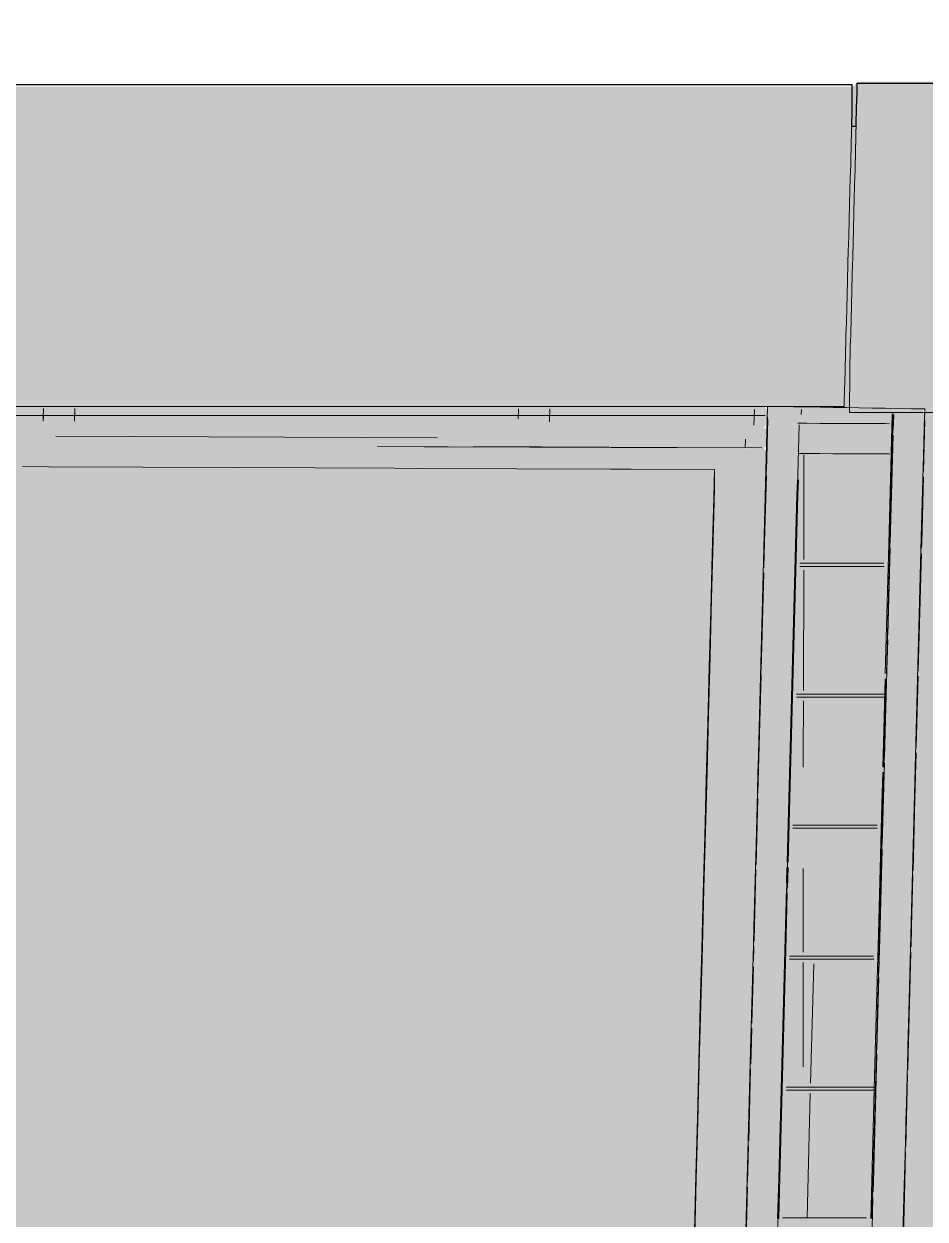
# Model space of a CAD drawing. Header units: millimetres. Extents: x 0 to 84100, y 0 to 59400.
# Drawn here: x 38036 to 39757, y 36962 to 39243 of the extents above; entities that cross this region are included whole.
import ezdxf

# ---------------------------------------------------------------- set-up
doc = ezdxf.new("R2010")
doc.units = ezdxf.units.MM
for name, color, linetype, lineweight in [('09_立面の外形', 7, 'Continuous', 30), ('10_見えがかり', 7, 'Continuous', 13), ('12_見えがかり（ガラス）', 5, 'Continuous', 9)]:
    doc.layers.add(name, color=color, linetype=linetype, lineweight=lineweight)

msp = doc.modelspace()

# ---------------------------------------------------------------- hatches: boundary and pattern name
at = {"layer": '10_見えがかり', "true_color": 0xe9dcc4}
msp.add_hatch(color=8, dxfattribs=at).paths.add_polyline_path([(18529.3, 39233.1), (18769.3, 39233.1), (18779.3, 39223.1), (19079.3, 39223.1), (19089.3, 39213.1), (19539.3, 39213.1), (19549.3, 39203.1), (20009.3, 39203.1), (20019.3, 39193.1), (20469.3, 39193.1), (20479.3, 39183.1), (20929.3, 39183.1), (20939.3, 39173.1), (21399.3, 39173.1), (21409.3, 39163.1), (22329.3, 39163.1), (22339.3, 39153.1), (23159.3, 39153.1), (23169.3, 39143.1), (23999.3, 39143.1), (24009.3, 39133.1), (25209.3, 39133.1), (25219.3, 39123.1), (39619.3, 39123.1), (39629.3, 39133.1), (48939.3, 39133.1), (48944.3, 39128.1), (48944.3, 39048.1), (48954.3, 39038.1), (48954.3, 38988.1), (48964.3, 38978.1), (48964.3, 38898.1), (48974.3, 38888.1), (48974.3, 38838.1), (48984.3, 38828.1), (48984.3, 38738.1), (48994.3, 38728.1), (48994.3, 38678.1), (49004.3, 38668.1), (49004.3, 38588.1), (49014.3, 38578.1), (49014.3, 38478.1), (49009.3, 38473.1), (48559.3, 38473.1), (48389.3, 38473.1), (48379.3, 38483.1), (45689.3, 38483.1), (45679.3, 38493.1), (42659.3, 38493.1), (42649.3, 38503.1), (39759.3, 38503.1), (39749.3, 38513.1), (39609.3, 38513.1), (36719.3, 38513.1), (36709.3, 38523.1), (36569.3, 38523.1), (33679.3, 38523.1), (33669.3, 38533.1), (33629.3, 38533.1), (33619.3, 38543.1), (33539.3, 38543.1), (30649.3, 38543.1), (30639.3, 38543.1), (30644.3, 38548.1), (30639.3, 38553.1), (30499.3, 38553.1), (30379.3, 38553.1), (30369.3, 38563.1), (30349.3, 38563.1), (30339.3, 38553.1), (27609.3, 38553.1), (27584.3, 38553.1), (27584.3, 38568.1), (27579.3, 38573.1), (27469.3, 38573.1), (27459.3, 38563.1), (27309.3, 38563.1), (27299.3, 38553.1), (25959.3, 38553.1), (25959.3, 38553.1), (25949.3, 38543.1), (25849.3, 38543.1), (25849.3, 38543.1), (25839.3, 38533.1), (25579.3, 38533.1), (25579.3, 38533.1), (25569.3, 38523.1), (25299.3, 38523.1), (25299.3, 38523.1), (25289.3, 38513.1), (25029.3, 38513.1), (25029.3, 38513.1), (25019.3, 38503.1), (24749.3, 38503.1), (24749.3, 38503.1), (24739.3, 38493.1), (24479.3, 38493.1), (24419.3, 38493.1), (24409.3, 38483.1), (24279.3, 38483.1), (24279.3, 38483.1), (24269.3, 38473.1), (24099.3, 38473.1), (24099.3, 38473.1), (24089.3, 38463.1), (23929.3, 38463.1), (23929.3, 38463.1), (23919.3, 38453.1), (23749.3, 38453.1), (23749.3, 38453.1), (23739.3, 38443.1), (23569.3, 38443.1), (23569.3, 38443.1), (23559.3, 38433.1), (23399.3, 38433.1), (23399.3, 38433.1), (23389.3, 38423.1), (23219.3, 38423.1), (23219.3, 38423.1), (23209.3, 38413.1), (23049.3, 38413.1), (23049.3, 38413.1), (23039.3, 38403.1), (22869.3, 38403.1), (22869.3, 38403.1), (22859.3, 38393.1), (22689.3, 38393.1), (22689.3, 38393.1), (22679.3, 38383.1), (22519.3, 38383.1), (22519.3, 38383.1), (22509.3, 38373.1), (22339.3, 38373.1), (22339.3, 38373.1), (22329.3, 38363.1), (22159.3, 38363.1), (22159.3, 38363.1), (22149.3, 38353.1), (21989.3, 38353.1), (21989.3, 38353.1), (21979.3, 38343.1), (21809.3, 38343.1), (21809.3, 38343.1), (21799.3, 38333.1), (21629.3, 38333.1), (21629.3, 38333.1), (21619.3, 38323.1), (21459.3, 38323.1), (21459.3, 38323.1), (21449.3, 38313.1), (21329.3, 38313.1), (21329.3, 38313.1), (21319.3, 38303.1), (21229.3, 38303.1), (21229.3, 38303.1), (21219.3, 38293.1), (21139.3, 38293.1), (21139.3, 38293.1), (21129.3, 38283.1), (21039.3, 38283.1), (21039.3, 38283.1), (21029.3, 38273.1), (20949.3, 38273.1), (20949.3, 38273.1), (20939.3, 38263.1), (20849.3, 38263.1), (20849.3, 38263.1), (20839.3, 38253.1), (20759.3, 38253.1), (20759.3, 38253.1), (20749.3, 38243.1), (20659.3, 38243.1), (20659.3, 38243.1), (20649.3, 38233.1), (20569.3, 38233.1), (20569.3, 38233.1), (20564.9, 38228.7), (20564.3, 38228.1), (20562.7, 38226.5), (20559.3, 38223.1), (20469.3, 38223.1), (20459.3, 38213.1), (20379.3, 38213.1), (20369.3, 38203.1), (20279.3, 38203.1), (20269.3, 38193.1), (20189.3, 38193.1), (20179.3, 38183.1), (20089.3, 38183.1), (20079.3, 38173.1), (19999.3, 38173.1), (19989.3, 38163.1), (19899.3, 38163.1), (19889.3, 38153.1), (19809.3, 38153.1), (19799.3, 38143.1), (19709.3, 38143.1), (19699.3, 38133.1), (19609.3, 38133.1), (19599.3, 38123.1), (19519.3, 38123.1), (19509.3, 38113.1), (19419.3, 38113.1), (19409.3, 38103.1), (19329.3, 38103.1), (19319.3, 38093.1), (19229.3, 38093.1), (19219.3, 38083.1), (19139.3, 38083.1), (19129.3, 38073.1), (19039.3, 38073.1), (19029.3, 38063.1), (18949.3, 38063.1), (18939.3, 38053.1), (18829.3, 38053.1), (18819.3, 38043.1), (18769.3, 38043.1), (18759.3, 38033.1), (18709.3, 38033.1), (18699.3, 38023.1), (18639.3, 38023.1), (18634.3, 38018.1), (18629.3, 38013.1), (18619.3, 38013.1), (18579.3, 38013.1), (18574.3, 38008.1), (18569.3, 38003.1), (18559.3, 38003.1), (18519.3, 38003.1), (18514.3, 37998.1), (18509.3, 37993.1), (18499.3, 37993.1), (18459.3, 37993.1), (18454.3, 37988.1), (18449.3, 37983.1), (18429.3, 37983.1), (18399.3, 37983.1), (18394.3, 37978.1), (18389.3, 37973.1), (18369.3, 37973.1), (18339.3, 37973.1), (18334.3, 37968.1), (18329.3, 37963.1), (18309.3, 37963.1), (18279.3, 37963.1), (18274.3, 37958.1), (18269.3, 37953.1), (18259.3, 37953.1), (18209.3, 37953.1), (18199.3, 37943.1), (18149.3, 37943.1), (18139.3, 37933.1), (18099.3, 37933.1), (18094.3, 37938.1), (18094.3, 37958.1), (18104.3, 37968.1), (18104.3, 38058.1), (18114.3, 38068.1), (18114.3, 38118.1), (18124.3, 38128.1), (18124.3, 38168.1), (18134.3, 38178.1), (18134.3, 38218.1), (18144.3, 38228.1), (18144.3, 38268.1), (18154.3, 38278.1), (18154.3, 38328.1), (18164.3, 38338.1), (18164.3, 38388.1), (18174.3, 38398.1), (18174.3, 38458.1), (18184.3, 38468.1), (18184.3, 38518.1), (18194.3, 38528.1), (18194.3, 38568.1), (18204.3, 38578.1), (18204.3, 38618.1), (18214.3, 38628.1), (18214.3, 38668.1), (18224.3, 38678.1), (18224.3, 38718.1), (18234.3, 38728.1), (18234.3, 38778.1), (18244.3, 38788.1), (18244.3, 38848.1), (18254.3, 38858.1), (18254.3, 38918.1), (18264.3, 38928.1), (18264.3, 38968.1), (18274.3, 38978.1), (18274.3, 39018.1), (18284.3, 39028.1), (18284.3, 39068.1), (18294.3, 39078.1), (18294.3, 39118.1), (18304.3, 39128.1), (18304.3, 39178.1), (18314.3, 39188.1), (18314.3, 39238.1), (18319.3, 39243.1), (18519.3, 39243.1)])
at = {"layer": '10_見えがかり', "true_color": 0xbdbdbd}
for points in [[(38379.3, 38483.1), (38389.3, 38473.1), (39159.3, 38473.1), (39449.3, 38473.1), (39454.3, 38468.1), (39454.3, 38438.1), (39449.3, 38433.1), (39419.3, 38433.1), (39414.3, 38438.1), (39414.3, 38448.1), (39409.3, 38453.1), (37679.3, 38453.1), (37669.3, 38463.1), (36769.3, 38463.1), (36749.3, 38443.1), (36719.3, 38443.1), (36714.3, 38448.1), (36714.3, 38478.1), (36719.3, 38483.1), (36859.3, 38483.1)], [(37679.3, 38453.1), (39409.3, 38453.1), (39414.3, 38448.1), (39414.3, 38438.1), (39409.3, 38433.1), (38299.3, 38433.1), (38289.3, 38443.1), (36759.3, 38443.1), (36754.3, 38448.1), (36769.3, 38463.1), (37669.3, 38463.1)], [(42489.3, 38463.1), (42494.3, 38458.1), (42494.3, 38428.1), (42489.3, 38423.1), (42459.3, 38423.1), (42449.3, 38433.1), (42399.3, 38433.1), (42389.3, 38443.1), (39879.3, 38443.1), (39869.3, 38453.1), (39799.3, 38453.1), (39794.3, 38448.1), (39794.3, 38438.1), (39789.3, 38433.1), (39759.3, 38433.1), (39754.3, 38438.1), (39754.3, 38468.1), (39759.3, 38473.1), (40839.3, 38473.1), (40849.3, 38463.1), (41769.3, 38463.1)], [(38299.3, 38433.1), (39449.3, 38433.1), (39454.3, 38428.1), (39454.3, 38238.1), (39444.3, 38228.1), (39444.3, 38188.1), (39444.3, 37868.1), (39434.3, 37858.1), (39434.3, 37818.1), (39434.3, 37488.1), (39424.3, 37478.1), (39424.3, 37438.1), (39424.3, 37108.1), (39414.3, 37098.1), (39414.3, 37058.1), (39414.3, 36728.1), (39404.3, 36718.1), (39404.3, 36678.1), (39404.3, 36348.1), (39394.3, 36338.1), (39394.3, 36308.1), (39394.3, 35968.1), (39384.3, 35958.1), (39384.3, 35928.1), (39384.3, 35598.1), (39374.3, 35588.1), (39374.3, 35558.1), (39379.3, 35553.1), (39384.3, 35553.1), (39384.3, 35548.1), (39374.3, 35538.1), (39374.3, 35498.1), (39379.3, 35493.1), (39429.3, 35493.1), (39434.3, 35488.1), (39434.3, 35448.1), (39429.3, 35443.1), (39279.3, 35443.1), (39274.3, 35448.1), (39274.3, 35528.1), (39284.3, 35538.1), (39284.3, 35898.1), (39294.3, 35908.1), (39294.3, 36278.1), (39304.3, 36288.1), (39304.3, 36658.1), (39314.3, 36668.1), (39314.3, 37038.1), (39324.3, 37048.1), (39324.3, 37408.1), (39334.3, 37418.1), (39334.3, 37788.1), (39344.3, 37798.1), (39344.3, 38168.1), (39354.3, 38178.1), (39354.3, 38388.1), (39349.3, 38393.1), (38059.3, 38393.1), (38049.3, 38403.1), (36819.3, 38403.1), (36814.3, 38398.1), (36814.3, 38368.1), (36804.3, 38358.1), (36804.3, 38248.1), (36794.3, 38238.1), (36794.3, 38118.1), (36784.3, 38108.1), (36784.3, 37998.1), (36774.3, 37988.1), (36774.3, 37878.1), (36764.3, 37868.1), (36764.3, 37748.1), (36754.3, 37738.1), (36754.3, 37628.1), (36744.3, 37618.1), (36744.3, 37508.1), (36734.3, 37498.1), (36734.3, 37388.1), (36724.3, 37378.1), (36724.3, 37258.1), (36714.3, 37248.1), (36714.3, 37138.1), (36704.3, 37128.1), (36704.3, 37018.1), (36694.3, 37008.1), (36694.3, 36888.1), (36684.3, 36878.1), (36684.3, 36768.1), (36674.3, 36758.1), (36674.3, 36648.1), (36664.3, 36638.1), (36664.3, 36518.1), (36654.3, 36508.1), (36654.3, 36398.1), (36644.3, 36388.1), (36644.3, 36278.1), (36634.3, 36268.1), (36634.3, 36148.1), (36624.3, 36138.1), (36624.3, 36028.1), (36614.3, 36018.1), (36614.3, 35908.1), (36604.3, 35898.1), (36604.3, 35788.1), (36594.3, 35778.1), (36594.3, 35658.1), (36584.3, 35648.1), (36584.3, 35538.1), (36574.3, 35528.1), (36574.3, 35438.1), (36569.3, 35433.1), (36419.3, 35433.1), (36414.3, 35438.1), (36414.3, 35458.1), (36424.3, 35468.1), (36424.3, 35488.1), (36429.3, 35493.1), (36469.3, 35493.1), (36474.3, 35498.1), (36474.3, 35528.1), (36484.3, 35538.1), (36484.3, 35598.1), (36484.3, 35658.1), (36494.3, 35668.1), (36494.3, 35728.1), (36494.3, 35778.1), (36504.3, 35788.1), (36504.3, 35848.1), (36504.3, 35898.1), (36514.3, 35908.1), (36514.3, 35968.1), (36514.3, 36018.1), (36524.3, 36028.1), (36524.3, 36098.1), (36524.3, 36148.1), (36534.3, 36158.1), (36534.3, 36218.1), (36534.3, 36268.1), (36544.3, 36278.1), (36544.3, 36338.1), (36544.3, 36388.1), (36554.3, 36398.1), (36554.3, 36458.1), (36554.3, 36518.1), (36564.3, 36528.1), (36564.3, 36588.1), (36564.3, 36638.1), (36574.3, 36648.1), (36574.3, 36708.1), (36574.3, 36758.1), (36584.3, 36768.1), (36584.3, 36828.1), (36584.3, 36878.1), (36594.3, 36888.1), (36594.3, 36958.1), (36594.3, 37008.1), (36604.3, 37018.1), (36604.3, 37078.1), (36604.3, 37128.1), (36614.3, 37138.1), (36614.3, 37198.1), (36614.3, 37248.1), (36624.3, 37258.1), (36624.3, 37328.1), (36624.3, 37378.1), (36634.3, 37388.1), (36634.3, 37448.1), (36634.3, 37498.1), (36644.3, 37508.1), (36644.3, 37568.1), (36644.3, 37618.1), (36654.3, 37628.1), (36654.3, 37688.1), (36654.3, 37748.1), (36664.3, 37758.1), (36664.3, 37818.1), (36664.3, 37868.1), (36674.3, 37878.1), (36674.3, 37938.1), (36674.3, 37988.1), (36684.3, 37998.1), (36684.3, 38058.1), (36684.3, 38108.1), (36694.3, 38118.1), (36694.3, 38188.1), (36694.3, 38238.1), (36704.3, 38248.1), (36704.3, 38308.1), (36704.3, 38358.1), (36714.3, 38368.1), (36714.3, 38428.1), (36714.3, 38438.1), (36719.3, 38443.1), (38289.3, 38443.1)], [(40539.3, 38423.1), (42489.3, 38423.1), (42494.3, 38418.1), (42494.3, 38388.1), (42494.3, 38328.1), (42504.3, 38318.1), (42504.3, 37998.1), (42504.3, 37938.1), (42514.3, 37928.1), (42514.3, 37608.1), (42514.3, 37548.1), (42524.3, 37538.1), (42524.3, 37218.1), (42524.3, 37158.1), (42534.3, 37148.1), (42534.3, 36828.1), (42534.3, 36768.1), (42544.3, 36758.1), (42544.3, 36438.1), (42544.3, 36378.1), (42554.3, 36368.1), (42554.3, 36048.1), (42554.3, 35988.1), (42564.3, 35978.1), (42564.3, 35658.1), (42564.3, 35608.1), (42574.3, 35598.1), (42574.3, 35558.1), (42574.3, 35498.1), (42579.3, 35493.1), (42619.3, 35493.1), (42624.3, 35488.1), (42624.3, 35448.1), (42619.3, 35443.1), (42479.3, 35443.1), (42474.3, 35448.1), (42474.3, 35598.1), (42464.3, 35608.1), (42464.3, 35988.1), (42454.3, 35998.1), (42454.3, 36378.1), (42444.3, 36388.1), (42444.3, 36758.1), (42434.3, 36768.1), (42434.3, 37148.1), (42424.3, 37158.1), (42424.3, 37538.1), (42414.3, 37548.1), (42414.3, 37928.1), (42404.3, 37938.1), (42404.3, 38318.1), (42394.3, 38328.1), (42394.3, 38378.1), (42389.3, 38383.1), (40229.3, 38383.1), (40219.3, 38393.1), (39859.3, 38393.1), (39854.3, 38388.1), (39854.3, 38168.1), (39844.3, 38158.1), (39844.3, 37798.1), (39834.3, 37788.1), (39834.3, 37418.1), (39824.3, 37408.1), (39824.3, 37038.1), (39814.3, 37028.1), (39814.3, 36658.1), (39804.3, 36648.1), (39804.3, 36278.1), (39794.3, 36268.1), (39794.3, 35898.1), (39784.3, 35888.1), (39784.3, 35518.1), (39774.3, 35508.1), (39774.3, 35438.1), (39769.3, 35433.1), (39629.3, 35433.1), (39624.3, 35438.1), (39624.3, 35488.1), (39629.3, 35493.1), (39669.3, 35493.1), (39674.3, 35498.1), (39674.3, 35518.1), (39684.3, 35528.1), (39684.3, 35588.1), (39684.3, 35888.1), (39694.3, 35898.1), (39694.3, 35968.1), (39694.3, 36268.1), (39704.3, 36278.1), (39704.3, 36338.1), (39704.3, 36648.1), (39714.3, 36658.1), (39714.3, 36718.1), (39714.3, 37028.1), (39724.3, 37038.1), (39724.3, 37098.1), (39724.3, 37408.1), (39734.3, 37418.1), (39734.3, 37478.1), (39734.3, 37788.1), (39744.3, 37798.1), (39744.3, 37858.1), (39744.3, 38158.1), (39754.3, 38168.1), (39754.3, 38228.1), (39754.3, 38428.1), (39759.3, 38433.1), (40529.3, 38433.1)], [(38059.3, 38393.1), (39349.3, 38393.1), (39354.3, 38388.1), (39354.3, 38178.1), (39344.3, 38168.1), (39344.3, 37798.1), (39334.3, 37788.1), (39334.3, 37418.1), (39324.3, 37408.1), (39324.3, 37048.1), (39314.3, 37038.1), (39314.3, 36668.1), (39304.3, 36658.1), (39304.3, 36288.1), (39294.3, 36278.1), (39294.3, 35908.1), (39284.3, 35898.1), (39284.3, 35538.1), (39274.3, 35528.1), (39274.3, 35448.1), (39279.3, 35443.1), (39429.3, 35443.1), (39434.3, 35438.1), (39434.3, 35378.1), (39424.3, 35368.1), (39424.3, 35308.1), (39419.3, 35303.1), (36409.3, 35303.1), (36404.3, 35308.1), (36404.3, 35328.1), (36414.3, 35338.1), (36414.3, 35428.1), (36419.3, 35433.1), (36569.3, 35433.1), (36574.3, 35438.1), (36574.3, 35528.1), (36584.3, 35538.1), (36584.3, 35648.1), (36594.3, 35658.1), (36594.3, 35778.1), (36604.3, 35788.1), (36604.3, 35898.1), (36614.3, 35908.1), (36614.3, 36018.1), (36624.3, 36028.1), (36624.3, 36138.1), (36634.3, 36148.1), (36634.3, 36268.1), (36644.3, 36278.1), (36644.3, 36388.1), (36654.3, 36398.1), (36654.3, 36508.1), (36664.3, 36518.1), (36664.3, 36638.1), (36674.3, 36648.1), (36674.3, 36758.1), (36684.3, 36768.1), (36684.3, 36878.1), (36694.3, 36888.1), (36694.3, 37008.1), (36704.3, 37018.1), (36704.3, 37128.1), (36714.3, 37138.1), (36714.3, 37248.1), (36724.3, 37258.1), (36724.3, 37378.1), (36734.3, 37388.1), (36734.3, 37498.1), (36744.3, 37508.1), (36744.3, 37618.1), (36754.3, 37628.1), (36754.3, 37738.1), (36764.3, 37748.1), (36764.3, 37868.1), (36774.3, 37878.1), (36774.3, 37988.1), (36784.3, 37998.1), (36784.3, 38108.1), (36794.3, 38118.1), (36794.3, 38238.1), (36804.3, 38248.1), (36804.3, 38358.1), (36814.3, 38368.1), (36814.3, 38398.1), (36819.3, 38403.1), (38049.3, 38403.1)], [(39754.3, 38168.1), (39744.3, 38158.1), (39744.3, 38218.1), (39754.3, 38228.1)], [(39744.3, 37798.1), (39734.3, 37788.1), (39734.3, 37848.1), (39744.3, 37858.1)], [(39734.3, 37418.1), (39724.3, 37408.1), (39724.3, 37468.1), (39734.3, 37478.1)], [(39724.3, 37038.1), (39714.3, 37028.1), (39714.3, 37088.1), (39724.3, 37098.1)]]:
    msp.add_hatch(color=8, dxfattribs=at).paths.add_polyline_path(points)
at = {"layer": '12_見えがかり（ガラス）', "true_color": 0xdce9f2}
for points in [[(39449.3, 38513.1), (39454.3, 38508.1), (39454.3, 38478.1), (39449.3, 38473.1), (38389.3, 38473.1), (38379.3, 38483.1), (36719.3, 38483.1), (36714.3, 38488.1), (36714.3, 38508.1), (36719.3, 38513.1)], [(39749.3, 38513.1), (39754.3, 38508.1), (39754.3, 38228.1), (39744.3, 38218.1), (39744.3, 37858.1), (39734.3, 37848.1), (39734.3, 37478.1), (39724.3, 37468.1), (39724.3, 37098.1), (39714.3, 37088.1), (39714.3, 36718.1), (39704.3, 36708.1), (39704.3, 36338.1), (39694.3, 36328.1), (39694.3, 35968.1), (39684.3, 35958.1), (39684.3, 35588.1), (39674.3, 35578.1), (39674.3, 35558.1), (39669.3, 35553.1), (39379.3, 35553.1), (39374.3, 35558.1), (39374.3, 35588.1), (39384.3, 35598.1), (39384.3, 35958.1), (39394.3, 35968.1), (39394.3, 36338.1), (39404.3, 36348.1), (39404.3, 36718.1), (39414.3, 36728.1), (39414.3, 37098.1), (39424.3, 37108.1), (39424.3, 37478.1), (39434.3, 37488.1), (39434.3, 37858.1), (39444.3, 37868.1), (39444.3, 38228.1), (39454.3, 38238.1), (39454.3, 38508.1), (39459.3, 38513.1)], [(42489.3, 38503.1), (42494.3, 38498.1), (42494.3, 38468.1), (42489.3, 38463.1), (40849.3, 38463.1), (40839.3, 38473.1), (39759.3, 38473.1), (39754.3, 38478.1), (39754.3, 38498.1), (39759.3, 38503.1)]]:
    msp.add_hatch(color=8, dxfattribs=at).paths.add_polyline_path(points)

# ---------------------------------------------------------------- linework, layer by layer
at = {"layer": '09_立面の外形'}
msp.add_lwpolyline([(37868.6, 39127.6), (38118.4, 39127.6), (38368.3, 39127.6), (38618.1, 39127.6), (38867.9, 39127.6), (39117.7, 39127.6), (39367.6, 39127.6), (39617.4, 39127.6), (39617.6, 39113.9), (39617.5, 39106.5), (39617.4, 39099.1), (39617.4, 39091.7), (39617.3, 39084.4), (39617.2, 39077), (39617.2, 39069.6), (39617, 39054.9), (39617, 39047.9), (39625.9, 39047.9), (39625.9, 39056.7), (39626, 39064.1), (39626.1, 39071.5), (39626.6, 39071.5), (39626.6, 39078.5), (39626.7, 39085.9), (39626.8, 39093.3), (39626.8, 39100.8), (39627.3, 39100.8), (39627.4, 39107.7), (39627.5, 39115.1), (39627.5, 39122.5), (39627.6, 39130), (39877.4, 39130)], dxfattribs=at)
at = {"layer": '10_見えがかり'}
for points in [[(37868.6, 39127.6), (38118.4, 39127.6), (38368.3, 39127.6), (38618.1, 39127.6), (38867.9, 39127.6), (39117.7, 39127.6), (39367.6, 39127.6), (39617.4, 39127.6), (39617.6, 39113.9), (39617.5, 39106.5), (39617.4, 39099.1), (39617.4, 39091.7), (39617.3, 39084.4), (39617.2, 39077), (39617.2, 39069.6), (39617, 39054.9), (39617, 39047.5), (39616.9, 39040.2), (39616.9, 39032.8), (39616.8, 39025.4), (39616.3, 39025.4), (39616.2, 39019.1), (39616.1, 39011.7), (39616.1, 39004.3), (39616, 38997), (39615.5, 38997), (39615.4, 38990.6), (39615.4, 38983.3), (39615.3, 38975.9), (39615.3, 38968.5), (39614.7, 38968.5), (39614.7, 38962.2), (39614.6, 38947.4), (39614.5, 38940.1), (39614, 38940.1), (39613.9, 38933.7), (39613.7, 38911.6), (39613.2, 38911.6), (39613.2, 38905.3), (39613.1, 38897.9), (39613, 38890.5), (39613, 38883.1), (39612.4, 38883.1), (39612.4, 38876.8), (39612.3, 38869.4), (39612.3, 38862.1), (39612.2, 38854.7), (39611.7, 38854.7), (39611.6, 38848.3), (39611.6, 38841), (39611.5, 38833.6), (39611.4, 38826.2), (39610.9, 38826.2), (39610.9, 38819.9), (39610.8, 38812.5), (39610.7, 38805.1), (39610.7, 38797.8), (39610.1, 38797.8), (39610.1, 38791.4), (39610, 38784.1), (39610, 38776.7), (39609.9, 38769.3), (39609.4, 38769.3), (39609.3, 38763), (39609.3, 38755.6), (39609.2, 38748.2), (39609.1, 38740.9), (39608.6, 38740.9), (39608.6, 38734.5), (39608.5, 38727.2), (39608.4, 38719.8), (39608.4, 38712.4), (39607.8, 38712.4), (39607.8, 38706.1), (39607.7, 38691.3), (39607.6, 38684), (39607.1, 38684), (39607, 38677.6), (39607, 38670.2), (39606.9, 38662.9), (39606.8, 38655.5), (39606.3, 38655.5), (39606.3, 38649.2), (39606.2, 38641.8), (39606.1, 38634.4), (39606.1, 38627), (39605.5, 38627), (39605.5, 38620.7), (39605.4, 38613.3), (39605.4, 38606), (39605.3, 38598.6), (39604.8, 38598.6), (39604.7, 38592.2), (39604.7, 38584.9), (39604.6, 38577.5), (39604.5, 38570.1), (39604, 38570.1), (39604, 38563.8), (39603.9, 38556.4), (39603.8, 38549), (39603.8, 38541.7), (39603.3, 38541.7), (39603.2, 38535.3), (39603.1, 38528), (39603.1, 38520.6), (39603, 38513.2), (39350.8, 38513.2), (39098.6, 38513.2), (38846.3, 38513.2), (38594.1, 38513.2), (38341.9, 38513.2), (38089.7, 38513.2), (37837.4, 38513.2)], [(39613.8, 38596.7), (39613.9, 38604.1), (39614.4, 38604.1), (39614.5, 38611), (39614.5, 38618.5), (39614.6, 38625.9), (39614.6, 38633.3), (39615.2, 38633.3), (39615.2, 38640.3), (39615.3, 38647.7), (39615.3, 38655.1), (39615.4, 38662.6), (39615.9, 38662.6), (39616, 38669.5), (39616, 38676.9), (39616.1, 38684.3), (39616.2, 38691.8), (39616.7, 38691.8), (39616.7, 38698.7), (39616.8, 38706.1), (39616.9, 38713.5), (39616.9, 38721), (39617.4, 38721), (39617.5, 38727.9), (39617.6, 38735.3), (39617.6, 38742.8), (39617.7, 38750.2), (39618.2, 38750.2), (39618.3, 38757.1), (39618.3, 38764.5), (39618.4, 38772), (39618.5, 38779.4), (39619, 38779.4), (39619, 38786.3), (39619.1, 38793.8), (39619.2, 38808.6), (39619.7, 38808.6), (39619.8, 38815.5), (39619.8, 38823), (39619.9, 38830.4), (39620, 38837.8), (39620.5, 38837.8), (39620.5, 38844.7), (39620.6, 38852.2), (39620.7, 38859.6), (39620.7, 38867), (39621.2, 38867), (39621.3, 38874), (39621.4, 38881.4), (39621.4, 38888.8), (39621.5, 38896.3), (39622, 38896.3), (39622.1, 38903.2), (39622.1, 38910.6), (39622.2, 38918), (39622.3, 38925.5), (39622.8, 38925.5), (39622.8, 38932.4), (39622.9, 38939.8), (39623, 38947.3), (39623, 38954.7), (39623.5, 38954.7), (39623.6, 38961.6), (39623.7, 38969), (39623.7, 38976.5), (39623.8, 38983.9), (39624.3, 38983.9), (39624.3, 38990.8), (39624.4, 38998.2), (39624.5, 39005.7), (39624.5, 39013.1), (39625, 39013.1), (39625.1, 39020), (39625.2, 39027.5), (39625.2, 39034.9), (39625.3, 39042.3), (39625.8, 39042.3), (39625.9, 39049.2), (39625.9, 39056.7), (39626, 39064.1), (39626.1, 39071.5), (39626.6, 39071.5), (39626.6, 39078.5), (39626.7, 39085.9), (39626.8, 39093.3), (39626.8, 39100.8), (39627.3, 39100.8), (39627.4, 39107.7), (39627.5, 39115.1), (39627.5, 39122.5), (39627.6, 39130), (39877.4, 39130)], [(42640.1, 38501.3), (42387.9, 38501.3), (42135.6, 38501.3), (41883.4, 38501.3), (41631.1, 38501.3), (41378.9, 38501.3), (41126.6, 38501.3), (40874.4, 38501.3), (40622.1, 38501.3), (40369.9, 38501.3), (40117.6, 38501.3), (39865.4, 38501.3), (39613.1, 38501.3), (39613.1, 38514.9), (39613.2, 38522.4), (39613.3, 38529.8), (39613.3, 38537.2), (39613.4, 38544.7), (39613.4, 38552.1), (39613.6, 38567), (39613.6, 38574.4), (39613.7, 38581.8), (39613.8, 38589.3), (39613.8, 38596.7)], [(38073.8, 38509.2), (38072.8, 38490.8)], [(38133.7, 38509.2), (38132.8, 38490.8)], [(38980.7, 38508.2), (38980, 38489.6)], [(39040.7, 38508.2), (39040, 38489.6)], [(39431.3, 38507.4), (39430.5, 38477.5)], [(39521, 38497.4), (39521.3, 38507.4)], [(38072.8, 38484.8), (38073.3, 38494)], [(38132.8, 38484.8), (38133.7, 38503.2)], [(39040, 38483.6), (39040.3, 38492.9)], [(39454.4, 38390.7), (39457, 38488.4)], [(39456.4, 38488.1), (39456.3, 38486.7)], [(39456.3, 38486.7), (39456.3, 38485.3)], [(39456.5, 38490.9), (39456.4, 38489.5)], [(39456.4, 38489.5), (39456.4, 38488.1)], [(39456.5, 38492.3), (39456.5, 38490.9)], [(39687.9, 38251), (39694.5, 38499)], [(39689.9, 38251), (39696.5, 38499)], [(39696.6, 38467.8), (39697.4, 38497.1)], [(39757.1, 38486.3), (39754.5, 38388.7)], [(39756.3, 38485.4), (39756.4, 38486.7)], [(39756.3, 38484), (39756.3, 38485.4)], [(39756.3, 38482.6), (39756.3, 38484)], [(39756.4, 38489.5), (39756.5, 38490.9)], [(39756.4, 38488.1), (39756.4, 38489.5)], [(39756.4, 38486.7), (39756.4, 38488.1)], [(39756.5, 38490.9), (39756.5, 38492.3)], [(39456.2, 38482.6), (39456.2, 38481.2)], [(39516.8, 38477.7), (39511.1, 38262.9)], [(39514.5, 38480.9), (39531.2, 38480.8)], [(39531.2, 38480.8), (39556.2, 38480.7)], [(39556.2, 38480.7), (39581.2, 38480.6)], [(39581.2, 38480.6), (39606.2, 38480.5)], [(39606.2, 38480.5), (39631.2, 38480.4)], [(39631.2, 38480.4), (39656.2, 38480.3)], [(39656.2, 38480.3), (39681.2, 38480.2)], [(39681.2, 38480.2), (39689.5, 38480.1)], [(39756.2, 38481.2), (39756.3, 38482.6)], [(39756.2, 38481.2), (39756.2, 38479.8)], [(38097.1, 38456.3), (38825.6, 38453.1)], [(39413.8, 38434.2), (39414.3, 38450.6)], [(39690.9, 38253), (39696.3, 38458)], [(38800.6, 38436), (38711.2, 38436.4)], [(38846.3, 38435.8), (38800.6, 38436)], [(39157.9, 38434.8), (38846.3, 38435.8)], [(38894.8, 38436.4), (39413.8, 38434.2)], [(39445.7, 38433.8), (39157.9, 38434.8)], [(39514.4, 38423.1), (39531.1, 38423)], [(39525.6, 38220.7), (39526.1, 38420.5)], [(39531.1, 38423), (39556.1, 38422.9)], [(39556.1, 38422.9), (39581.1, 38422.8)], [(39581.1, 38422.8), (39606.1, 38422.7)], [(39606.1, 38422.7), (39631.1, 38422.6)], [(39631.1, 38422.6), (39656.1, 38422.4)], [(39656.1, 38422.4), (39681.1, 38422.3)], [(39681.1, 38422.3), (39689.4, 38422.3)], [(38033.3, 38398.3), (38083.8, 38398), (38441.3, 38396.3), (38743.2, 38394.9), (38798.9, 38394.7), (39156.4, 38393.3), (39355.2, 38392.6), (39355.2, 38355.6), (39352.6, 38257.6), (39349.7, 38146.7), (39346.8, 38035.8), (39343.8, 37925), (39340.9, 37814.1), (39337.9, 37703.2), (39335, 37592.4), (39332.1, 37481.5), (39329.1, 37370.6), (39326.2, 37259.8), (39323.2, 37148.9), (39320.3, 37038), (39317.4, 36927.2)], [(38743.2, 38394.9), (38441.3, 38396.3)], [(38798.9, 38394.7), (38743.2, 38394.9)], [(39156.4, 38393.3), (38798.9, 38394.7)], [(39196.2, 38393.2), (39156.4, 38393.3)], [(39353.8, 38339.3), (39355.2, 38392.6)], [(39450.8, 38254), (39454.2, 38381)], [(39512.4, 38344.5), (39513.4, 38373.2)], [(39514.4, 38344.5), (39515.4, 38373.2)], [(39754.3, 38378.9), (39750.9, 38252.1)], [(39351, 38231.6), (39353.8, 38339.3)], [(39506.6, 38127.1), (39512.4, 38344.5)], [(39508.6, 38127.1), (39514.4, 38344.5)], [(39449.5, 38205.1), (39450.8, 38254)], [(39510.8, 38253.2), (39508.8, 38175.1)], [(39681.4, 38003.1), (39687.9, 38251)], [(39683.4, 38003.1), (39689.9, 38251)], [(39686.3, 38077.3), (39690.7, 38243.2)], [(39750.9, 38252.1), (39750.7, 38242.3)], [(39348.1, 38123.8), (39351, 38231.6)], [(39518.2, 38213.8), (39546.5, 38213.8)], [(39546.5, 38213.8), (39574.9, 38213.8)], [(39574.9, 38213.8), (39603.2, 38213.8)], [(39603.2, 38213.8), (39631.5, 38213.8)], [(39631.5, 38213.8), (39659.9, 38213.8)], [(39659.9, 38213.8), (39678.8, 38213.8)], [(39750.4, 38232.6), (39744.5, 38008.2)], [(39444.4, 38009.8), (39449.3, 38195.4)], [(39546.5, 38207.8), (39518.2, 38207.8)], [(39547, 38207.8), (39518.7, 38207.8)], [(39524.9, 37971), (39525.5, 38200.7)], [(39574.9, 38207.8), (39546.5, 38207.8)], [(39575.3, 38207.8), (39547, 38207.8)], [(39603.2, 38207.8), (39574.9, 38207.8)], [(39603.7, 38207.8), (39575.3, 38207.8)], [(39631.5, 38207.8), (39603.2, 38207.8)], [(39632, 38207.8), (39603.7, 38207.8)], [(39659.9, 38207.8), (39631.5, 38207.8)], [(39660.3, 38207.8), (39632, 38207.8)], [(39678.8, 38207.8), (39659.9, 38207.8)], [(39679.2, 38207.8), (39660.3, 38207.8)], [(39508.5, 38165.3), (39504.4, 38009.2)], [(39345.3, 38016.1), (39348.1, 38123.8)], [(39500.9, 37909.8), (39506.6, 38127.1)], [(39502.9, 37909.8), (39508.6, 38127.1)], [(39684.5, 38008.9), (39686, 38067.5)], [(39342.4, 37908.4), (39345.3, 38016.1)], [(39504.4, 38009.2), (39500.2, 37853)], [(39680.1, 37843), (39684.5, 38008.9)], [(39438.2, 37775.4), (39444.1, 38000)], [(39676.7, 37824.6), (39681.1, 37993.2)], [(39678.7, 37824.6), (39683.1, 37993.2)], [(39744.2, 37998.4), (39740.6, 37861.8)], [(39511.6, 37963.9), (39539.9, 37963.9)], [(39539.9, 37963.9), (39568.3, 37963.9)], [(39568.3, 37963.9), (39596.6, 37963.9)], [(39596.6, 37963.9), (39624.9, 37963.9)], [(39624.9, 37963.9), (39653.3, 37963.9)], [(39653.3, 37963.9), (39681.6, 37963.9)], [(39539.9, 37957.9), (39511.6, 37957.9)], [(39540.4, 37957.9), (39512.1, 37957.9)], [(39524.6, 37851.1), (39524.9, 37951)], [(39568.3, 37957.9), (39539.9, 37957.9)], [(39568.7, 37957.9), (39540.4, 37957.9)], [(39596.6, 37957.9), (39568.3, 37957.9)], [(39597, 37957.9), (39568.7, 37957.9)], [(39624.9, 37957.9), (39596.6, 37957.9)], [(39625.4, 37957.9), (39597, 37957.9)], [(39653.3, 37957.9), (39624.9, 37957.9)], [(39653.7, 37957.9), (39625.4, 37957.9)], [(39681.6, 37957.9), (39653.3, 37957.9)], [(39682, 37957.9), (39653.7, 37957.9)], [(39339.5, 37800.7), (39342.4, 37908.4)], [(39495.1, 37692.4), (39500.9, 37909.8)], [(39497.1, 37692.4), (39502.9, 37909.8)], [(39524.7, 37824.4), (39524.6, 37851.1)], [(39740.4, 37852.1), (39738, 37764.2)], [(39500, 37843.2), (39497.9, 37765.1)], [(39524.8, 37838.4), (39524.5, 37830.4)], [(39678, 37764.9), (39679.8, 37833.2)], [(39336.7, 37693), (39339.5, 37800.7)], [(39674.8, 37755.2), (39676.4, 37814.7)], [(39676.8, 37755.2), (39678.4, 37814.7)], [(39434.5, 37638.7), (39437.9, 37765.6)], [(39497.9, 37765.1), (39497.4, 37745.6)], [(39668.3, 37507.3), (39674.8, 37755.2)], [(39670.3, 37507.3), (39676.8, 37755.2)], [(39675.7, 37677), (39678, 37764.9)], [(39738, 37764.2), (39734.4, 37627.6)], [(39497.1, 37735.8), (39491.4, 37521.1)], [(39505, 37713.9), (39533.3, 37713.9)], [(39533.3, 37713.9), (39561.7, 37713.9)], [(39561.7, 37713.9), (39590, 37713.9)], [(39590, 37713.9), (39618.3, 37713.9)], [(39618.3, 37713.9), (39646.7, 37713.9)], [(39646.7, 37713.9), (39665.6, 37713.9)], [(39333.8, 37585.2), (39336.7, 37693)], [(39493.8, 37643.1), (39495.1, 37692.4)], [(39495.8, 37643.1), (39497.1, 37692.4)], [(39533.3, 37707.9), (39505, 37707.9)], [(39533.8, 37707.9), (39505.4, 37707.9)], [(39561.7, 37707.9), (39533.3, 37707.9)], [(39562.1, 37707.9), (39533.8, 37707.9)], [(39590, 37707.9), (39561.7, 37707.9)], [(39590.4, 37707.9), (39562.1, 37707.9)], [(39618.3, 37707.9), (39590, 37707.9)], [(39618.8, 37707.9), (39590.4, 37707.9)], [(39646.7, 37707.9), (39618.3, 37707.9)], [(39647.1, 37707.9), (39618.8, 37707.9)], [(39665.6, 37707.9), (39646.7, 37707.9)], [(39666, 37707.9), (39647.1, 37707.9)], [(39671.6, 37520.8), (39675.5, 37667.2)], [(39431.4, 37521.5), (39434.3, 37628.9)], [(39492.8, 37603.5), (39493.6, 37633.2)], [(39494.5, 37593.7), (39495.6, 37633.2)], [(39524.7, 37471.7), (39524.7, 37631.3)], [(39734.2, 37617.9), (39731.6, 37520.3)], [(39331, 37477.5), (39333.8, 37585.2)], [(39489.4, 37475.1), (39492.5, 37593.7)], [(39491.4, 37475.1), (39494.2, 37583.8)], [(39430.7, 37492.2), (39431.4, 37521.5)], [(39491.4, 37521.1), (39489.4, 37443)], [(39661.7, 37259.4), (39668.3, 37507.3)], [(39663.7, 37259.4), (39670.3, 37507.3)], [(39669.3, 37432.9), (39671.6, 37520.8)], [(39731.6, 37520.3), (39730.6, 37481.3)], [(39429.6, 37453.1), (39430.4, 37482.4)], [(39328.1, 37369.8), (39331, 37477.5)], [(39483.6, 37257.8), (39489.4, 37475.1)], [(39485.6, 37257.8), (39491.4, 37475.1)], [(39498.4, 37464), (39526.7, 37464)], [(39526.7, 37458), (39498.4, 37458)], [(39527.2, 37458), (39498.8, 37458)], [(39526.7, 37464), (39555.1, 37464)], [(39555.1, 37458), (39526.7, 37458)], [(39555.5, 37458), (39527.2, 37458)], [(39555.1, 37464), (39583.4, 37464)], [(39583.4, 37458), (39555.1, 37458)], [(39583.8, 37458), (39555.5, 37458)], [(39583.4, 37464), (39611.7, 37464)], [(39611.7, 37458), (39583.4, 37458)], [(39612.2, 37458), (39583.8, 37458)], [(39611.7, 37464), (39640.1, 37464)], [(39640.1, 37458), (39611.7, 37458)], [(39640.5, 37458), (39612.2, 37458)], [(39640.1, 37464), (39659, 37464)], [(39659, 37458), (39640.1, 37458)], [(39659.4, 37458), (39640.5, 37458)], [(39730.3, 37471.5), (39725.1, 37276.4)], [(39426.5, 37335.9), (39429.4, 37443.3)], [(39524.7, 37252.3), (39524.7, 37451.8)], [(39544.7, 37449.4), (39538.7, 37221.7)], [(39489.1, 37433.3), (39486.3, 37325.9)], [(39665.4, 37286.5), (39669, 37423.2)], [(39325.3, 37262.1), (39328.1, 37369.8)], [(39425, 37277.3), (39426.3, 37326.1)], [(39486, 37316.1), (39485, 37277.1)], [(39424.4, 37257.8), (39425, 37277.3)], [(39485, 37277.1), (39478.5, 37033)], [(39658.7, 37032.6), (39665.1, 37276.7)], [(39725.1, 37276.4), (39724.4, 37247.1)], [(39322.4, 37154.4), (39325.3, 37262.1)], [(39477.9, 37040.4), (39483.6, 37257.8)], [(39479.9, 37040.4), (39485.6, 37257.8)], [(39655.2, 37011.5), (39661.7, 37259.4)], [(39657.2, 37011.5), (39663.7, 37259.4)], [(39420.6, 37111.3), (39424.2, 37248)], [(39724.1, 37237.4), (39720.5, 37100.8)], [(39491.8, 37214), (39520.1, 37214)], [(39520.1, 37208), (39491.8, 37208)], [(39520.6, 37208), (39492.2, 37208)], [(39520.1, 37214), (39548.5, 37214)], [(39548.5, 37208), (39520.1, 37208)], [(39548.9, 37208), (39520.6, 37208)], [(39548.5, 37214), (39576.8, 37214)], [(39576.8, 37208), (39548.5, 37208)], [(39577.2, 37208), (39548.9, 37208)], [(39576.8, 37214), (39605.1, 37214)], [(39605.1, 37208), (39576.8, 37208)], [(39605.6, 37208), (39577.2, 37208)], [(39605.1, 37214), (39633.5, 37214)], [(39633.5, 37208), (39605.1, 37208)], [(39633.9, 37208), (39605.6, 37208)], [(39633.5, 37214), (39661.8, 37214)], [(39661.8, 37208), (39633.5, 37208)], [(39662.2, 37208), (39633.9, 37208)], [(39538.2, 37201.9), (39531.9, 36964.3)], [(39319.6, 37046.7), (39322.4, 37154.4)], [(39418.5, 37033.1), (39420.3, 37101.5)], [(39720.2, 37091), (39718.7, 37032.5)], [(39316.7, 36938.9), (39319.6, 37046.7)], [(39475.8, 36963), (39477.9, 37040.4)], [(39477.8, 36963), (39479.9, 37040.4)], [(39658.2, 37013.1), (39658.7, 37032.6)], [(39718.7, 37032.5), (39714.6, 36876.3)], [(39414.9, 36896.4), (39418.2, 37023.4)], [(39478.3, 37023.3), (39474.9, 36896.4)], [(39653.9, 36962.9), (39655.2, 37011.5)], [(39654.8, 36886.2), (39657.9, 37003.4)], [(39655.9, 36962.9), (39657.2, 37011.5)], [(39485.2, 36964.1), (39513.5, 36964.1)], [(39513.5, 36964.1), (39541.9, 36964.1)], [(39541.9, 36964.1), (39570.2, 36964.1)], [(39570.2, 36964.1), (39598.5, 36964.1)], [(39598.5, 36964.1), (39626.9, 36964.1)], [(39626.9, 36964.1), (39645.7, 36964.1)]]:
    msp.add_lwpolyline(points, dxfattribs=at)
at = {"layer": '12_見えがかり（ガラス）'}
for points in [[(39456.7, 38513.3), (39450.2, 38267.5)], [(39456.7, 38513.3), (39456.6, 38507.5)], [(39456.7, 38513.3), (39481.7, 38512.9)], [(39481.7, 38512.9), (39506.7, 38512.5)], [(39506.7, 38512.5), (39531.7, 38512.1)], [(39531.7, 38512.1), (39556.7, 38511.6)], [(39556.7, 38511.6), (39581.7, 38511.2)], [(39581.7, 38511.2), (39606.7, 38510.8)], [(39606.7, 38510.8), (39631.7, 38510.4)], [(39631.7, 38510.4), (39656.7, 38510)], [(39656.7, 38510), (39681.7, 38509.6)], [(39681.7, 38509.6), (39706.7, 38509.1)], [(39706.7, 38509.1), (39731.7, 38508.7)], [(39731.7, 38508.7), (39756.7, 38508.3)], [(39756.7, 38508.3), (39750.2, 38263.2)], [(39756.7, 38508.3), (39756.5, 38496.7)], [(38089.1, 38495.5), (37836, 38495.5)], [(38342.2, 38495.5), (38089.1, 38495.5)], [(38595.3, 38495.5), (38342.2, 38495.5)], [(38848.4, 38495.5), (38595.3, 38495.5)], [(39101.5, 38495.5), (38848.4, 38495.5)], [(39354.6, 38495.5), (39101.5, 38495.5)], [(39451.9, 38495.5), (39354.6, 38495.5)], [(39756.5, 38496.7), (39754.4, 38418.3)], [(39454.2, 38413.3), (39450, 38255.9)], [(39443.7, 38021.7), (39450.2, 38267.5)], [(39449.5, 38236.3), (39450, 38255.9)], [(39750.2, 38263.2), (39743.7, 38018.1)], [(39749.5, 38232.1), (39744.6, 38045.8)], [(39443.5, 38010.1), (39444.3, 38039.6)], [(39437.2, 37775.9), (39443.7, 38021.7)], [(39439.9, 37872.5), (39443.5, 38010.1)], [(39743.7, 38018.1), (39737.2, 37773.1)], [(39739.4, 37849.7), (39737, 37761.5)], [(39437.5, 37784), (39438.8, 37833.2)], [(39430.7, 37530.1), (39437.2, 37775.9)], [(39737.2, 37773.1), (39730.7, 37528)], [(39737, 37761.5), (39733.9, 37643.9)], [(39430.5, 37518.5), (39434.1, 37656.2)], [(39424.2, 37284.3), (39430.7, 37530.1)], [(39730.7, 37528), (39724.2, 37282.9)], [(39429.7, 37489.1), (39430.5, 37518.5)], [(39729.3, 37467.4), (39724.6, 37291)], [(39417.7, 37038.5), (39424.2, 37284.3)], [(39424, 37272.7), (39424.2, 37282.6)], [(39724.2, 37282.9), (39717.8, 37037.8)], [(39419.6, 37105.6), (39424, 37272.7)], [(39721.5, 37173.3), (39720.7, 37143.9)], [(39719.1, 37085.1), (39717.6, 37026.3)], [(39411.2, 36792.7), (39417.7, 37038.5)], [(39717.8, 37037.8), (39711.3, 36792.8)], [(39717.6, 37026.3), (39714.5, 36908.6)]]:
    msp.add_lwpolyline(points, dxfattribs=at)

doc.saveas('drawing.dxf')
